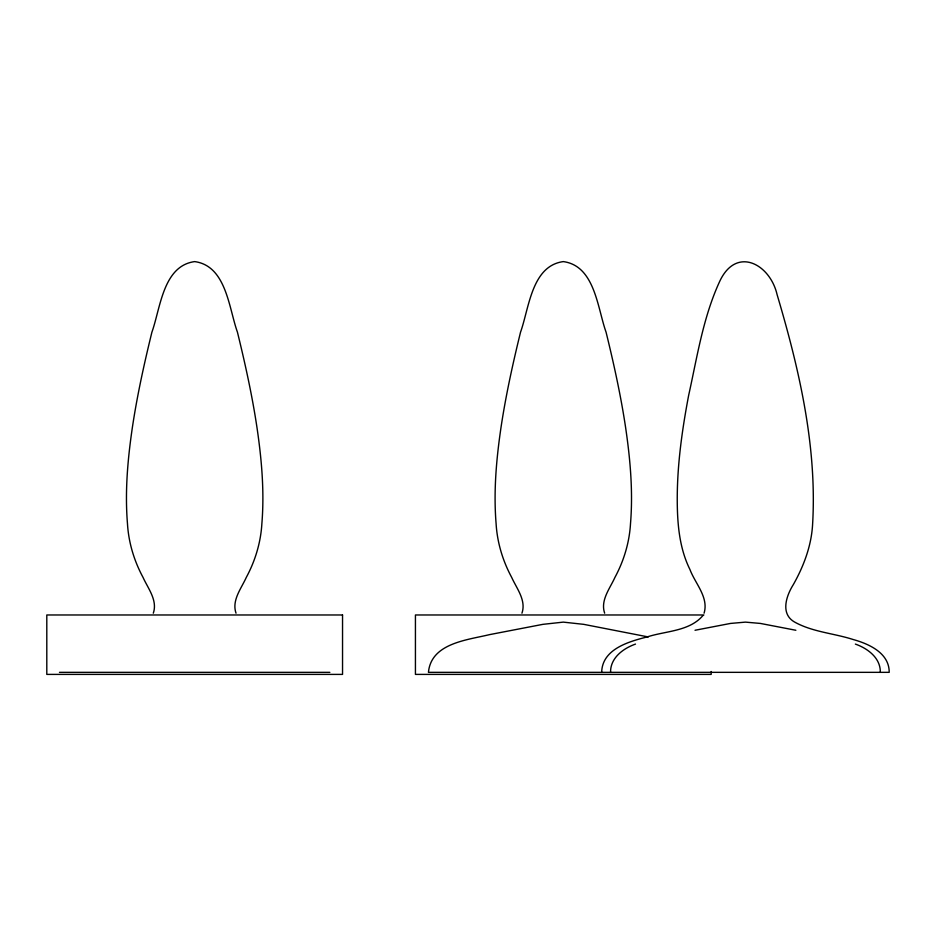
<?xml version="1.0" encoding="UTF-8"?>
<svg xmlns="http://www.w3.org/2000/svg" width="936" height="936" viewBox="0 0 936 936"><rect width="100%" height="100%" fill="white"/><g stroke="black" fill="none" stroke-linecap="round" stroke-linejoin="round"><path stroke-width="1.4" d="M601.684 672.34C602.117 649.128 628.664 641.628 647.092 636.948C665.66 630.887 689.2 631.496 702.796 615.712M610.576 672.34C610.213 657.985 623.236 648.391 635.509 644.085M153.305 613.185C157.774 600.362 148.028 588.498 143.032 577.395C134.105 560.828 128.571 542.494 127.471 523.68C124.816 491.341 127.729 458.839 132.467 426.828C137.276 394.957 144.238 363.437 151.913 332.14C160.501 308.225 163.016 265.847 194.665 261.6C226.325 265.847 228.84 308.225 237.428 332.14C245.103 363.437 252.065 394.957 256.873 426.828C261.612 458.839 264.525 491.341 261.869 523.68C260.77 542.494 255.224 560.828 246.297 577.395C241.301 588.498 231.566 600.362 236.024 613.185M521.949 613.185C526.406 600.362 516.672 588.498 511.676 577.395C502.749 560.828 497.203 542.494 496.103 523.68C493.447 491.341 496.361 458.839 501.099 426.828C505.908 394.957 512.87 363.437 520.545 332.14C529.132 308.225 531.648 265.847 563.308 261.6C594.957 265.847 597.472 308.225 606.06 332.14C613.735 363.437 620.697 394.957 625.505 426.828C630.244 458.839 633.157 491.341 630.501 523.68C629.402 542.494 623.867 560.828 614.94 577.395C609.944 588.498 600.198 600.362 604.656 613.185M704.083 613.185C708.891 597.25 695.179 583.584 689.961 569.544C680.507 550.508 677.875 529.109 677.36 508.108C676.4 470.211 681.619 432.455 688.662 395.296C697.238 356.675 703.193 316.696 720.065 280.601C736.819 245.922 770.129 264.303 777.079 294.571C799.052 368.585 817.093 445.934 812.635 523.68C811.594 545.29 803.884 565.847 793.365 584.544C786.427 595.507 780.133 613.548 794.266 621.855C812.296 632.034 833.625 633.227 853.07 639.487C868.924 643.886 889.387 653 889.2 672.34L428.442 672.34C431.18 643.184 466.982 640.084 489.54 634.631L542.892 624.347L563.308 622.124L583.725 624.347L648.285 636.948M695.027 630.267L730.49 623.434L745.442 622.124L760.395 623.434L795.857 630.267M703.884 614.975L415.432 614.975L415.432 674.4L711.173 674.4L711.173 671.498M59.471 672.34L329.858 672.34M855.364 644.085C867.637 648.391 880.671 657.985 880.308 672.34M342.541 614.975L46.8 614.975L46.8 674.4L342.541 674.4L342.541 614.975"/></g></svg>
